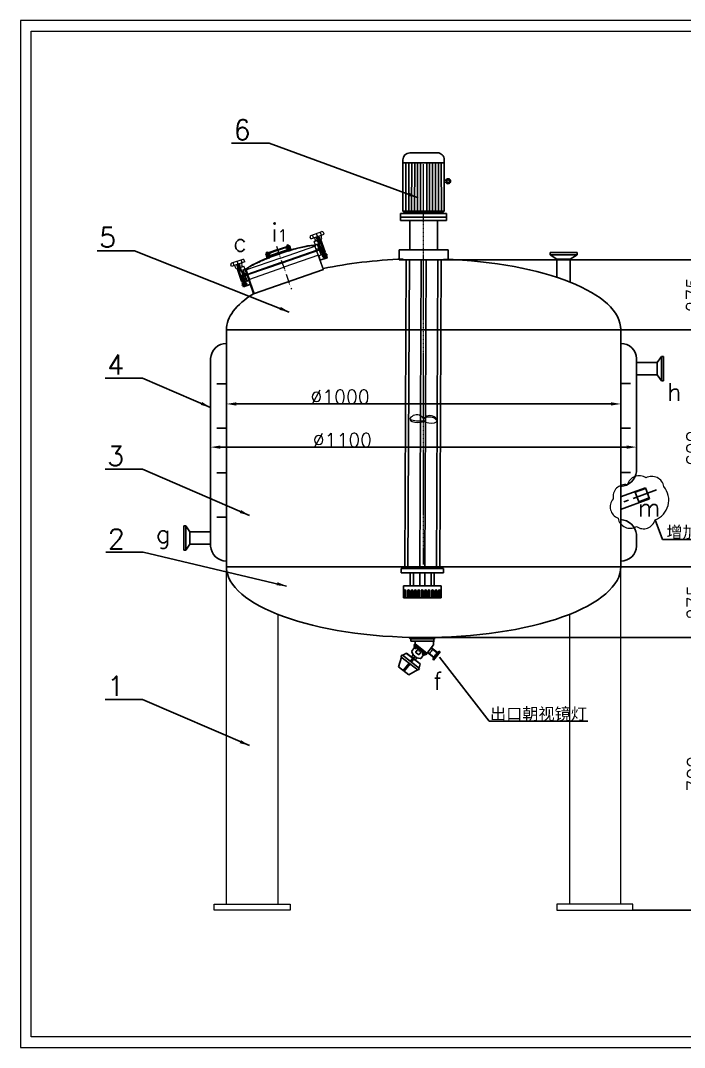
# Model space of a CAD drawing. Header units: millimetres. Extents: x 26307 to 30238, y -344 to 2259.
# Drawn here: x 26307 to 27990, y -344 to 2259 of the extents above; entities that cross this region are included whole.
import ezdxf

# ---------------------------------------------------------------- set-up
doc = ezdxf.new("R2010")
doc.units = ezdxf.units.MM
doc.header["$PDMODE"] = 3
for name, pattern in [('ACAD_ISO06W100', [37.5, 24, -3, 0.5, -3, 0.5, -3, 0.5, -3]), ('CENTER2', [1.125, 0.75, -0.125, 0.125, -0.125]), ('CENTERX2', [101.6, 63.5, -12.7, 12.7, -12.7]), ('HIDDEN2', [0.1875, 0.125, -0.0625])]:
    doc.linetypes.add(name, pattern=pattern)
for name, color, linetype, lineweight in [('B', 7, 'Continuous', 13), ('中心线', 1, 'CENTER2', 15), ('图层1', 2, 'Continuous', 13), ('实线', 7, 'Continuous', 20), ('虚线', 4, 'HIDDEN2', 15)]:
    doc.layers.add(name, color=color, linetype=linetype, lineweight=lineweight)
doc.layers.add('点划线', color=7, linetype='CENTERX2')
doc.layers.add('细实线', color=7, linetype='Continuous')
doc.styles.get("Standard").update_dxf_attribs({"font": 'txt', "bigfont": 'gbcbig.shx'})
doc.dimstyles.new('ISO-25', dxfattribs={"dimtxt": 2.5, "dimasz": 2.5, "dimexe": 1.25, "dimexo": 0.625, "dimtad": 1, "dimtxsty": 'Standard', "dimcen": 2.5, "dimadec": 0, "dimazin": 0, "dimtfac": 1, "dimtmove": 0, "dimatfit": 3, "dimfxl": 0, "dimarcsym": 0})
pattern_1 = [(254.394975, (26101.61, 1387.89422), (-0.39141968, 0.10932335), [])]

# ---------------------------------------------------------------- blocks, each defined once
blk = doc.blocks.new('*D7')
at = {"color": 0, "lineweight": -2, "transparency": 16777216}
for p, q in [((26829.2, 1353.9), (26829.2, 1286)), ((27829.3, 1353.9), (27829.3, 1286)), ((27804.3, 1287.2), (26854.2, 1287.2))]:
    blk.add_line(p, q, dxfattribs=at)
at = {"color": 0, "transparency": 16777216}
for points in [[(26854.2, 1291.4), (26854.2, 1283.1), (26829.2, 1287.2)], [(27804.3, 1291.4), (27804.3, 1283.1), (27829.3, 1287.2)]]:
    blk.add_solid(points, dxfattribs=at)
at = {"layer": 'Defpoints', "color": 0, "transparency": 16777216}
for p in [(26829.2, 1354.6), (27829.3, 1354.6), (26829.2, 1287.2)]:
    blk.add_point(p, dxfattribs=at)
at = {"color": 0, "transparency": 16777216, "insert": (27117.6, 1305.3), "char_height": 35, "attachment_point": 5}
blk.add_mtext('%%C1000', dxfattribs=at)
blk = doc.blocks.new('*D6')
at = {"color": 0, "lineweight": -2, "transparency": 16777216}
for p, q in [((26789.2, 1242.6), (26789.2, 1176.6)), ((27869.3, 1242.6), (27869.3, 1176.6)), ((27844.3, 1177.8), (26814.2, 1177.8))]:
    blk.add_line(p, q, dxfattribs=at)
at = {"color": 0, "transparency": 16777216}
for points in [[(26814.2, 1182), (26814.2, 1173.6), (26789.2, 1177.8)], [(27844.3, 1182), (27844.3, 1173.6), (27869.3, 1177.8)]]:
    blk.add_solid(points, dxfattribs=at)
at = {"layer": 'Defpoints', "color": 0, "transparency": 16777216}
for p in [(26789.2, 1243.2), (27869.3, 1243.2), (26789.2, 1177.8)]:
    blk.add_point(p, dxfattribs=at)
at = {"color": 0, "transparency": 16777216, "insert": (27123.5, 1195.9), "char_height": 35, "attachment_point": 5}
blk.add_mtext('%%C1100', dxfattribs=at)
blk = doc.blocks.new('*D8')
at = {"color": 0, "lineweight": -2, "transparency": 16777216}
for p, q in [((27829.9, 1475.2), (28032.8, 1475.2)), ((28031.5, 899.2), (28031.5, 1450.2)), ((27829.9, 874.2), (28032.8, 874.2))]:
    blk.add_line(p, q, dxfattribs=at)
at = {"color": 0, "transparency": 16777216}
for points in [[(28027.4, 1450.2), (28035.7, 1450.2), (28031.5, 1475.2)], [(28027.4, 899.2), (28035.7, 899.2), (28031.5, 874.2)]]:
    blk.add_solid(points, dxfattribs=at)
at = {"layer": 'Defpoints', "color": 0, "transparency": 16777216}
for p in [(27829.3, 1475.2), (28031.5, 1475.2), (27829.2, 874.2)]:
    blk.add_point(p, dxfattribs=at)
at = {"color": 0, "transparency": 16777216, "insert": (28013.4, 1174.7), "char_height": 35, "attachment_point": 5, "rotation": 90}
blk.add_mtext('600', dxfattribs=at)
blk = doc.blocks.new('*D9')
at = {"color": 0, "lineweight": -2, "transparency": 16777216}
for p, q in [((27829.9, 874.2), (28034, 874.2)), ((28032.8, 849.2), (28032.8, 720.2)), ((27326.4, 695.2), (28034, 695.2))]:
    blk.add_line(p, q, dxfattribs=at)
at = {"color": 0, "transparency": 16777216}
for points in [[(28028.6, 849.2), (28036.9, 849.2), (28032.8, 874.2)], [(28028.6, 720.2), (28036.9, 720.2), (28032.8, 695.2)]]:
    blk.add_solid(points, dxfattribs=at)
at = {"layer": 'Defpoints', "color": 0, "transparency": 16777216}
for p in [(27829.2, 874.2), (27325.8, 695.2), (28032.8, 695.2)]:
    blk.add_point(p, dxfattribs=at)
at = {"color": 0, "transparency": 16777216, "insert": (28014.7, 784.7), "char_height": 35, "attachment_point": 5, "rotation": 90}
blk.add_mtext('275', dxfattribs=at)
blk = doc.blocks.new('*D10')
at = {"color": 0, "lineweight": -2, "transparency": 16777216}
for p, q in [((27391.8, 1652.6), (28032.8, 1652.6)), ((28031.5, 1500.2), (28031.5, 1627.6)), ((27829.9, 1475.2), (28032.8, 1475.2))]:
    blk.add_line(p, q, dxfattribs=at)
at = {"color": 0, "transparency": 16777216}
for points in [[(28027.4, 1627.6), (28035.7, 1627.6), (28031.5, 1652.6)], [(28027.4, 1500.2), (28035.7, 1500.2), (28031.5, 1475.2)]]:
    blk.add_solid(points, dxfattribs=at)
at = {"layer": 'Defpoints', "color": 0, "transparency": 16777216}
for p in [(27391.1, 1652.6), (28031.5, 1652.6), (27829.3, 1475.2)]:
    blk.add_point(p, dxfattribs=at)
at = {"color": 0, "transparency": 16777216, "insert": (28013.4, 1563.9), "char_height": 35, "attachment_point": 5, "rotation": 90}
blk.add_mtext('275', dxfattribs=at)
blk = doc.blocks.new('*D11')
at = {"color": 0, "lineweight": -2, "transparency": 16777216}
for p, q in [((27326.4, 695.2), (28034, 695.2)), ((28032.8, 670.2), (28032.8, 29.8)), ((27860.4, 4.8), (28034, 4.8))]:
    blk.add_line(p, q, dxfattribs=at)
at = {"color": 0, "transparency": 16777216}
for points in [[(28028.6, 670.2), (28036.9, 670.2), (28032.8, 695.2)], [(28028.6, 29.8), (28036.9, 29.8), (28032.8, 4.8)]]:
    blk.add_solid(points, dxfattribs=at)
at = {"layer": 'Defpoints', "color": 0, "transparency": 16777216}
for p in [(27325.8, 695.2), (27859.7, 4.8), (28032.8, 4.8)]:
    blk.add_point(p, dxfattribs=at)
at = {"color": 0, "transparency": 16777216, "insert": (28014.7, 350), "char_height": 35, "attachment_point": 5, "rotation": 90}
blk.add_mtext('700', dxfattribs=at)

msp = doc.modelspace()

# ---------------------------------------------------------------- hatches: boundary and pattern name
at = {"lineweight": 20}
h = msp.add_hatch(dxfattribs=at)
h.set_pattern_fill('ANSI31', color=0, scale=0.39168, angle=-19.183279, style=0)
h.set_pattern_definition([(64.40482, (25325.7646, 381.6245), (-1.1215497, 0.53724056), [])])
h.paths.add_polyline_path([(27058.575, 1711.011), (27057.097, 1710.49), (27060.221, 1701.624), (27061.698, 1702.144), (27059.774, 1707.607)])
h.paths.add_polyline_path([(27063.321, 1708.856), (27065.245, 1703.393), (27066.723, 1703.914), (27063.599, 1712.78), (27062.122, 1712.26)])
h = msp.add_hatch(dxfattribs=at)
h.set_pattern_fill('ANSI31', color=0, scale=0.36864, angle=-19.183279, style=0)
h.set_pattern_definition([(154.18328, (30070.8495, 1708.3836), (0.5097159, 1.0536132), [])])
h.paths.add_polyline_path([(26986.557, 1688.012), (26987.051, 1688.184), (26989.489, 1689.032), (26991.003, 1684.68), (26988.071, 1683.66)])
h.paths.add_polyline_path([(26981.693, 1683.392), (26981.239, 1684.698), (26977.975, 1683.562), (26976.887, 1683.184), (26976.69, 1683.748), (26977.716, 1684.936), (26983.716, 1687.023), (26985.231, 1682.671), (26982.299, 1681.651)])
h.paths.add_polyline_path([(26934.331, 1669.842), (26934.826, 1670.014), (26940.332, 1671.93), (26941.873, 1671.635), (26942.07, 1671.07), (26940.981, 1670.692), (26937.717, 1669.556), (26938.172, 1668.251), (26938.777, 1666.51), (26935.845, 1665.49)])
h.paths.add_polyline_path([(26928.559, 1667.834), (26931.491, 1668.854), (26933.005, 1664.502), (26930.073, 1663.482)])
h = msp.add_hatch(dxfattribs=at)
h.set_pattern_fill('ANSI31', color=0, scale=0.36864, angle=70.816721, style=0)
h.set_pattern_definition([(64.18328, (30070.8495, 1708.3836), (1.0536132, -0.5097159), [])])
h.paths.add_polyline_path([(26983.51, 1678.17), (26982.904, 1679.91), (26985.945, 1680.968), (26986.703, 1678.79), (26986.854, 1678.355), (26987.459, 1676.616), (26980.066, 1674.044), (26979.612, 1675.35), (26983.964, 1676.864)])
h.paths.add_polyline_path([(26988.871, 1681.008), (26988.568, 1681.881), (26991.608, 1682.939), (26993.123, 1678.587), (26990.082, 1677.529), (26989.477, 1679.267)])
h.paths.add_polyline_path([(26989.043, 1679.119), (26989.326, 1679.702), (26989.477, 1679.267), (26990.082, 1677.529), (26989.649, 1677.378)])
h.paths.add_polyline_path([(26986.854, 1678.355), (26986.703, 1678.79), (26987.286, 1678.508), (26987.892, 1676.767), (26987.459, 1676.616)])
h.paths.add_polyline_path([(26937.251, 1661.097), (26936.646, 1662.838), (26936.342, 1663.711), (26939.383, 1664.769), (26939.686, 1663.899), (26940.443, 1661.722), (26944.795, 1663.237), (26945.249, 1661.931), (26937.856, 1659.359)])
h.paths.add_polyline_path([(26936.818, 1660.949), (26937.1, 1661.532), (26937.251, 1661.097), (26937.856, 1659.359), (26937.424, 1659.208)])
h.paths.add_polyline_path([(26934.629, 1660.185), (26934.477, 1660.62), (26935.061, 1660.338), (26935.666, 1658.597), (26935.234, 1658.446)])
h.paths.add_polyline_path([(26930.679, 1661.741), (26933.72, 1662.799), (26934.477, 1660.62), (26934.629, 1660.185), (26935.234, 1658.446), (26932.193, 1657.389)])
h = msp.add_hatch(dxfattribs=at)
h.set_pattern_fill('ANSI37', color=0, scale=0.2304, angle=-19.183279, style=0)
h.set_pattern_definition([(154.18328, (30070.8495, 1708.38356), (0.31857244, 0.65850825), []), (64.18328, (30070.8495, 1708.38356), (0.65850825, -0.31857244), [])])
h.paths.add_polyline_path([(26976.887, 1683.184), (26977.975, 1683.562), (26981.239, 1684.698), (26981.693, 1683.392), (26977.341, 1681.878)])
h.paths.add_polyline_path([(26979.158, 1676.655), (26983.51, 1678.17), (26983.964, 1676.864), (26979.612, 1675.35)])
h.paths.add_polyline_path([(26939.989, 1663.028), (26944.341, 1664.542), (26944.795, 1663.237), (26940.443, 1661.722)])
h.paths.add_polyline_path([(26937.717, 1669.556), (26940.981, 1670.692), (26942.07, 1671.07), (26942.524, 1669.765), (26938.172, 1668.251)])
h = msp.add_hatch(dxfattribs=at)
h.set_pattern_fill('ANSI31', color=0, scale=0.39168, angle=-19.183279, style=0)
h.set_pattern_definition([(154.18328, (29044.3595, 1683.4244), (0.54157315, 1.119464), [])])
h.paths.add_polyline_path([(26860.747, 1641.755), (26862.227, 1642.27), (26865.316, 1633.392), (26863.836, 1632.877), (26861.933, 1638.347)])
h.paths.add_polyline_path([(26858.382, 1637.111), (26860.285, 1631.641), (26858.805, 1631.127), (26855.716, 1640.005), (26857.196, 1640.52)])
at = {"linetype": 'ByBlock'}
h = msp.add_hatch(color=0, dxfattribs=at)
h.paths.add_polyline_path([(27332.229, 652.148), (27331.152, 650.768), (27326.528, 654.376), (27327.605, 655.756)])
h.paths.add_polyline_path([(27310.657, 668.981), (27309.58, 667.6), (27304.956, 671.208), (27306.033, 672.589)])
h = msp.add_hatch(dxfattribs=at)
h.set_pattern_fill('ANSI31', color=0, scale=0.128, angle=-119.394975, style=0)
h.set_pattern_definition(pattern_1)
edge = h.paths.add_edge_path()
edge.add_line((27355.569, 645.896), (27354.859, 644.986))
edge.add_line((27354.859, 644.986), (27342.035, 654.992))
edge.add_spline(control_points=[(27342.035, 654.992), (27342.539, 655.085), (27343.093, 655.133), (27343.613, 655.226)], knot_values=[8.50722611, 8.50722611, 8.50722611, 8.50722611, 13.94344524, 13.94344524, 13.94344524, 13.94344524], degree=3, periodic=0)
edge.add_line((27343.613, 655.226), (27355.569, 645.896))
h = msp.add_hatch(dxfattribs=at)
h.set_pattern_fill('ANSI31', color=0, scale=0.128, angle=-119.394975, style=0)
h.set_pattern_definition(pattern_1)
edge = h.paths.add_edge_path()
edge.add_line((27364.391, 657.202), (27363.681, 656.292))
edge.add_line((27363.681, 656.292), (27352.017, 665.394))
edge.add_spline(control_points=[(27352.017, 665.394), (27352.033, 665.415), (27352.263, 665.718), (27352.543, 666), (27352.831, 666.222)], knot_values=[66.30481714, 66.30481714, 66.30481714, 66.30481714, 66.60678218, 70.53132135, 70.53132135, 70.53132135, 70.53132135], degree=3, periodic=0)
edge.add_line((27352.831, 666.222), (27364.391, 657.202))

# ---------------------------------------------------------------- linework, layer by layer
for p, q in [((27276.786, 1906.017), (27276.73, 1775.373)), ((27364.222, 1923.495), (27294.274, 1923.495)), ((27381.706, 1906.365), (27381.654, 1775.373)), ((27381.71, 1898.067), (27276.786, 1898.067)), ((27284.354, 1898.124), (27284.106, 1775.431)), ((27291.774, 1898.11), (27291.527, 1775.416)), ((27299.195, 1898.095), (27298.948, 1775.401)), ((27306.616, 1898.08), (27306.368, 1775.386)), ((27314.037, 1898.065), (27313.789, 1775.371)), ((27321.457, 1898.05), (27321.21, 1775.356)), ((27337.039, 1898.04), (27337.129, 1775.346)), ((27344.459, 1898.045), (27344.55, 1775.351)), ((27351.88, 1898.051), (27351.971, 1775.357)), ((27359.301, 1898.056), (27359.391, 1775.362)), ((27366.721, 1898.062), (27366.812, 1775.368)), ((27374.142, 1898.067), (27374.233, 1775.373)), ((27381.654, 1775.373), (27276.73, 1775.373)), ((27377.732, 1772.458), (27280.343, 1772.458)), ((27270.975, 1769.544), (27270.97, 1760.8)), ((27387.555, 1760.8), (27270.97, 1760.8)), ((27387.555, 1760.8), (27270.97, 1760.8)), ((27270.975, 1752.056), (27270.97, 1760.8)), ((27387.56, 1769.544), (27270.975, 1769.544)), ((27387.56, 1752.056), (27270.975, 1752.056)), ((27294.075, 1752.054), (27294.078, 1677.706)), ((27364.357, 1752.056), (27364.357, 1677.707)), ((27387.56, 1769.544), (27387.555, 1760.8)), ((27387.56, 1752.056), (27387.555, 1760.8)), ((26934.121, 1671.718), (26930.489, 1670.454)), ((26986.349, 1689.888), (26982.712, 1688.623)), ((27267.282, 1677.707), (27267.279, 1652.561)), ((27391.154, 1677.707), (27267.282, 1677.707)), ((27391.15, 1677.707), (27391.148, 1652.564)), ((27718.191, 1670.947), (27649.76, 1670.947)), ((27649.76, 1670.947), (27649.76, 1665.214)), ((27718.191, 1670.947), (27718.191, 1665.214)), ((27267.279, 1652.561), (27391.149, 1652.564)), ((27284.892, 1654.258), (27281.43, 869.913)), ((27293.086, 1654.259), (27289.624, 869.913)), ((27322.847, 1654.259), (27319.385, 869.913)), ((27335.596, 1654.26), (27331.997, 869.913)), ((27365.342, 1654.261), (27361.88, 869.913)), ((27373.536, 1654.261), (27370.074, 869.913)), ((27718.191, 1665.214), (27649.76, 1665.214)), ((27666.798, 1653.769), (27649.76, 1665.214)), ((27666.798, 1653.769), (27666.798, 1608.015)), ((27701.146, 1653.769), (27666.798, 1653.769)), ((27718.191, 1665.214), (27701.146, 1653.769)), ((27701.146, 1653.769), (27701.146, 1595.538)), ((27075.671, 1628.228), (26898.227, 1566.454)), ((26829.248, 1475.226), (26829.248, 875.23)), ((26829.248, 1475.226), (27829.255, 1475.224)), ((27829.255, 1480.044), (27829.25, 927.056)), ((27921.661, 1392.21), (27931.962, 1407.543)), ((27931.962, 1345.955), (27931.962, 1407.543)), ((27937.122, 1407.543), (27931.962, 1407.543)), ((27937.122, 1345.955), (27937.122, 1407.543)), ((26789.173, 1402.464), (26789.178, 927.056)), ((27869.254, 1402.464), (27869.254, 1115.449)), ((27921.661, 1392.21), (27869.254, 1392.21)), ((27921.661, 1361.296), (27921.661, 1392.21)), ((27921.661, 1361.296), (27869.254, 1361.296)), ((27931.962, 1345.955), (27921.661, 1361.296)), ((26828.995, 1338.42), (26804.947, 1338.407)), ((27829.254, 1338.693), (27853.303, 1338.693)), ((27937.122, 1345.955), (27931.962, 1345.955)), ((26829.057, 1225.626), (26805.008, 1225.613)), ((27829.254, 1225.9), (27853.303, 1225.9)), ((26829.119, 1112.833), (26805.07, 1112.82)), ((27829.254, 1113.106), (27853.303, 1113.106)), ((27891.321, 1074.819), (27828.599, 1051.627)), ((27901.573, 1047.025), (27828.598, 1020.057)), ((26829.18, 1000.039), (26805.132, 1000.026)), ((26721.307, 916.46), (26721.307, 978.048)), ((26721.307, 978.048), (26726.466, 978.048)), ((26726.466, 916.46), (26726.466, 978.048)), ((26726.466, 978.048), (26736.767, 962.714)), ((26736.767, 962.714), (26789.177, 962.714)), ((26736.767, 962.714), (26736.767, 931.8)), ((27869.251, 956.916), (27869.25, 927.056)), ((26721.307, 916.46), (26726.466, 916.46)), ((26736.767, 931.8), (26726.466, 916.46)), ((26736.767, 931.8), (26789.178, 931.8)), ((27829.25, 927.056), (27829.255, 875.23)), ((26829.256, 874.221), (27829.247, 874.221)), ((27379.298, 869.913), (27272.206, 869.913)), ((27272.206, 869.913), (27272.206, 859.082)), ((27379.298, 859.082), (27272.206, 859.082)), ((27295.321, 859.082), (27295.321, 826.083)), ((27303.515, 859.082), (27303.515, 826.083)), ((27319.385, 859.082), (27319.385, 826.083)), ((27332, 859.082), (27331.99, 826.083)), ((27347.988, 859.082), (27347.988, 826.083)), ((27356.183, 859.082), (27356.183, 826.083)), ((27379.298, 869.913), (27379.298, 859.082)), ((27373.516, 826.083), (27277.987, 826.083)), ((27277.987, 826.083), (27277.987, 795.494)), ((27373.516, 795.494), (27373.516, 826.083)), ((27277.987, 795.494), (27373.516, 795.494)), ((27369.517, 660.619), (27352.776, 639.191)), ((27354.297, 638.002), (27371.039, 659.431)), ((27359.625, 651.094), (27354.856, 644.989)), ((27369.517, 660.619), (27364.399, 657.196)), ((27369.517, 660.619), (27371.039, 659.431)), ((27352.776, 639.191), (27354.859, 644.986)), ((27352.776, 639.191), (27354.297, 638.002))]:
    msp.add_line(p, q)
at = {"color": 0, "lineweight": 20}
for p, q in [((27043.081, 1705.553), (27077.191, 1717.568)), ((27043.434, 1713.982), (27071.633, 1723.916)), ((27070.026, 1715.044), (27067.423, 1722.433)), ((27077.191, 1717.568), (27075.629, 1722.001)), ((27043.081, 1705.553), (27041.519, 1709.986)), ((27050.246, 1708.077), (27047.643, 1715.465)), ((27068.014, 1704.369), (27051.759, 1698.643)), ((27054.821, 1689.951), (27051.759, 1698.643)), ((27055.787, 1700.062), (27054.226, 1704.495)), ((27055.489, 1699.957), (27071.156, 1705.476)), ((27060.221, 1701.624), (27057.097, 1710.49)), ((27057.992, 1692.045), (27057.429, 1690.869)), ((27057.992, 1692.045), (27057.429, 1690.869)), ((27057.992, 1692.045), (27059.296, 1692.504)), ((27057.992, 1692.045), (27059.296, 1692.504)), ((27059.346, 1708.883), (27058.594, 1711.017)), ((27059.148, 1708.47), (27063.32, 1709.939)), ((27059.598, 1709.41), (27059.148, 1708.47)), ((27061.412, 1702.043), (27059.148, 1708.47)), ((27059.296, 1692.504), (27060.599, 1692.963)), ((27059.296, 1692.504), (27063.888, 1679.465)), ((27062.38, 1710.39), (27059.598, 1709.41)), ((27059.665, 1705.337), (27073.444, 1666.22)), ((27060.599, 1692.963), (27069.326, 1668.19)), ((27072.151, 1669.185), (27060.668, 1701.781)), ((27062.907, 1710.138), (27062.155, 1712.272)), ((27062.38, 1710.39), (27063.32, 1709.939)), ((27065.584, 1703.513), (27063.32, 1709.939)), ((27066.723, 1703.914), (27063.599, 1712.78)), ((27078.66, 1668.058), (27064.881, 1707.174)), ((27077.801, 1671.175), (27066.319, 1703.772)), ((27080.626, 1672.17), (27069.144, 1704.767)), ((27071.156, 1705.476), (27069.594, 1709.909)), ((26931.6, 1668.892), (26928.559, 1667.834)), ((26928.559, 1667.834), (26930.073, 1663.482)), ((26930.434, 1668.662), (26929.946, 1670.065)), ((26930.434, 1668.662), (26935.279, 1670.348)), ((26930.942, 1668.839), (26930.434, 1668.662)), ((26930.997, 1668.682), (26930.942, 1668.839)), ((26930.997, 1668.682), (26931.6, 1668.892)), ((26931.645, 1669.084), (26931.157, 1670.486)), ((26933.005, 1664.502), (26931.491, 1668.854)), ((26934.477, 1660.62), (26931.545, 1669.049)), ((26934.428, 1669.214), (26931.805, 1668.301)), ((26962.658, 1667.988), (26932.193, 1657.389)), ((26935.061, 1660.338), (26932.238, 1668.452)), ((26934.068, 1669.927), (26933.58, 1671.329)), ((26933.995, 1669.063), (26934.428, 1669.214)), ((26936.818, 1660.949), (26933.995, 1669.063)), ((26937.1, 1661.532), (26934.168, 1669.961)), ((26959.024, 1678.433), (26934.222, 1669.804)), ((26934.222, 1669.804), (26934.826, 1670.014)), ((26935.845, 1665.49), (26934.331, 1669.842)), ((26934.771, 1670.171), (26935.279, 1670.348)), ((26934.826, 1670.014), (26934.771, 1670.171)), ((26935.279, 1670.348), (26934.791, 1671.751)), ((26935.736, 1665.452), (26938.777, 1666.51)), ((26940.981, 1670.692), (26937.717, 1669.556)), ((26937.717, 1669.556), (26938.172, 1668.251)), ((26981.693, 1683.392), (26938.172, 1668.251)), ((26938.172, 1668.251), (26939.686, 1663.899)), ((26983.51, 1678.17), (26939.989, 1663.028)), ((26941.873, 1671.635), (26940.332, 1671.93)), ((26940.424, 1658.788), (26963.112, 1666.682)), ((26940.443, 1661.722), (26962.203, 1669.293)), ((26977.975, 1683.562), (26940.981, 1670.692)), ((26976.69, 1683.748), (26941.873, 1671.635)), ((26942.07, 1671.07), (26941.873, 1671.635)), ((26942.524, 1669.765), (26942.07, 1671.07)), ((26961.749, 1670.599), (26943.253, 1664.164)), ((26959.024, 1678.433), (26983.825, 1687.061)), ((26983.964, 1676.864), (26962.203, 1669.293)), ((26962.658, 1667.988), (26993.123, 1678.587)), ((26985.924, 1674.618), (26963.112, 1666.682)), ((26966.641, 1656.934), (27055.86, 1687.974)), ((26970.275, 1646.489), (27059.494, 1677.529)), ((27065.038, 1677.019), (26971.032, 1644.313)), ((26976.69, 1683.748), (26977.716, 1684.936)), ((26976.887, 1683.184), (26976.69, 1683.748)), ((26977.341, 1681.878), (26976.887, 1683.184)), ((26977.975, 1683.562), (26981.239, 1684.698)), ((26979.158, 1676.655), (26979.612, 1675.35)), ((26979.612, 1675.35), (26980.066, 1674.044)), ((26980.937, 1674.347), (26980.937, 1674.347)), ((26981.154, 1674.423), (26982.025, 1674.726)), ((26981.239, 1684.698), (26981.693, 1683.392)), ((26983.813, 1677.299), (26981.693, 1683.392)), ((26982.659, 1686.832), (26982.171, 1688.235)), ((26985.339, 1682.709), (26982.299, 1681.651)), ((26987.504, 1688.518), (26982.659, 1686.832)), ((26983.167, 1687.009), (26982.659, 1686.832)), ((26985.945, 1680.968), (26982.904, 1679.91)), ((26982.904, 1679.91), (26983.964, 1676.864)), ((26983.222, 1686.851), (26983.167, 1687.009)), ((26983.825, 1687.061), (26983.222, 1686.851)), ((26983.87, 1687.253), (26983.382, 1688.656)), ((26983.964, 1676.864), (26983.51, 1678.17)), ((26985.231, 1682.671), (26983.716, 1687.023)), ((26986.703, 1678.79), (26983.771, 1687.219)), ((26986.653, 1687.384), (26984.031, 1686.471)), ((26987.286, 1678.508), (26984.463, 1686.622)), ((26985.469, 1675.924), (26985.925, 1674.614)), ((26985.47, 1675.921), (26986.834, 1674.896)), ((26986.293, 1688.096), (26985.805, 1689.499)), ((26989.043, 1679.119), (26986.22, 1687.233)), ((26986.249, 1680.095), (26986.854, 1678.355)), ((26989.326, 1679.702), (26986.393, 1688.131)), ((26986.448, 1687.974), (26989.489, 1689.032)), ((26987.051, 1688.184), (26986.448, 1687.974)), ((26988.071, 1683.66), (26986.557, 1688.012)), ((26989.326, 1679.702), (26986.703, 1678.79)), ((26987.286, 1678.508), (26986.703, 1678.79)), ((26986.854, 1678.355), (26987.459, 1676.616)), ((26986.996, 1688.341), (26987.504, 1688.518)), ((26987.051, 1688.184), (26986.996, 1688.341)), ((26987.504, 1688.518), (26987.016, 1689.921)), ((26989.043, 1679.119), (26987.286, 1678.508)), ((26987.286, 1678.508), (26987.892, 1676.767)), ((26991.003, 1684.68), (26987.962, 1683.622)), ((26987.962, 1683.622), (26988.071, 1683.66)), ((26991.608, 1682.939), (26988.568, 1681.881)), ((26988.568, 1681.881), (26989.023, 1680.573)), ((26988.871, 1681.008), (26989.477, 1679.267)), ((26989.043, 1679.119), (26989.326, 1679.702)), ((26989.043, 1679.119), (26989.649, 1677.378)), ((26989.477, 1679.267), (26990.082, 1677.529)), ((26989.489, 1689.032), (26991.003, 1684.68)), ((26993.23, 1678.277), (26991.608, 1682.939)), ((26992.979, 1679), (26993.968, 1678.495)), ((27052.076, 1689.961), (27054.515, 1690.82)), ((27052.943, 1688.347), (27056.934, 1677.016)), ((27057.429, 1690.869), (27053.69, 1689.552)), ((27054.821, 1689.951), (27057.429, 1690.869)), ((27055.433, 1688.212), (27054.821, 1689.951)), ((27057.354, 1679.986), (27061.7, 1681.517)), ((27057.354, 1679.986), (27059.108, 1677.781)), ((27057.7, 1674.843), (27064.654, 1677.292)), ((27057.7, 1674.843), (27060.915, 1665.715)), ((27058.075, 1674.596), (27074.365, 1627.773)), ((27059.108, 1677.781), (27059.873, 1675.608)), ((27060.915, 1665.715), (27062.831, 1664.436)), ((27061.7, 1681.517), (27061.715, 1678.7)), ((27061.715, 1678.7), (27063.888, 1679.465)), ((27061.715, 1678.7), (27062.481, 1676.527)), ((27081.855, 1668.695), (27063.597, 1662.263)), ((27064.654, 1677.292), (27069.247, 1664.253)), ((27080.626, 1672.17), (27069.326, 1668.19)), ((27072.219, 1669.697), (27077.435, 1671.535)), ((27073.148, 1683.704), (27073.148, 1683.704)), ((27085.682, 1657.829), (27081.855, 1668.695)), ((26842.106, 1635.27), (26840.562, 1639.709)), ((26876.262, 1647.153), (26842.106, 1635.27)), ((26870.729, 1653.522), (26842.491, 1643.698)), ((26849.281, 1637.766), (26846.707, 1645.165)), ((26858.805, 1631.127), (26855.716, 1640.005)), ((26857.906, 1638.371), (26857.162, 1640.508)), ((26858.16, 1638.897), (26860.946, 1639.866)), ((26861.471, 1639.612), (26860.728, 1641.748)), ((26860.946, 1639.866), (26861.884, 1639.412)), ((26865.316, 1633.392), (26862.227, 1642.27)), ((26869.087, 1644.657), (26866.513, 1652.056)), ((26876.262, 1647.153), (26874.718, 1651.592)), ((26966.641, 1656.934), (26877.423, 1625.894)), ((26970.275, 1646.489), (26881.057, 1615.449)), ((26971.032, 1644.313), (26883.99, 1614.03)), ((26930.073, 1663.482), (26933.114, 1664.539)), ((26930.679, 1661.741), (26933.72, 1662.799)), ((26932.306, 1657.063), (26930.679, 1661.741)), ((26932.027, 1657.865), (26931.514, 1656.744)), ((26933.72, 1662.799), (26934.175, 1661.49)), ((26934.023, 1661.926), (26934.629, 1660.185)), ((26934.477, 1660.62), (26937.1, 1661.532)), ((26935.061, 1660.338), (26934.477, 1660.62)), ((26934.629, 1660.185), (26935.234, 1658.446)), ((26935.061, 1660.338), (26936.818, 1660.949)), ((26935.061, 1660.338), (26935.666, 1658.597)), ((26936.342, 1663.711), (26939.383, 1664.769)), ((26936.646, 1662.838), (26937.251, 1661.097)), ((26936.818, 1660.949), (26937.1, 1661.532)), ((26936.818, 1660.949), (26937.424, 1659.208)), ((26937.251, 1661.097), (26937.856, 1659.359)), ((26939.383, 1664.769), (26940.443, 1661.722)), ((26940.094, 1660.134), (26939.661, 1658.484)), ((26939.969, 1660.094), (26940.428, 1658.777)), ((26944.341, 1664.542), (26944.795, 1663.237)), ((26944.795, 1663.237), (26945.249, 1661.931)), ((27063.166, 1664.17), (26974.818, 1633.433)), ((27075.671, 1628.228), (27063.166, 1664.17)), ((27069.247, 1664.253), (27063.597, 1662.263)), ((27063.601, 1662.265), (27067.428, 1651.399)), ((27066.965, 1652.701), (27085.223, 1659.133)), ((27067.424, 1651.397), (27085.682, 1657.829)), ((26854.366, 1629.582), (26852.821, 1634.021)), ((26870.054, 1635.04), (26854.366, 1629.582)), ((26867.737, 1597.642), (26856.381, 1630.283)), ((26857.511, 1630.676), (26873.789, 1636.34)), ((26861.884, 1639.412), (26857.706, 1637.958)), ((26858.16, 1638.897), (26857.706, 1637.958)), ((26859.945, 1631.523), (26857.706, 1637.958)), ((26871.839, 1595.654), (26858.211, 1634.823)), ((26870.566, 1598.626), (26859.209, 1631.267)), ((26864.123, 1632.977), (26861.884, 1639.412)), ((26863.434, 1636.64), (26877.061, 1597.471)), ((26876.223, 1600.595), (26864.867, 1633.236)), ((26869.755, 1634.936), (26868.21, 1639.375)), ((26871.727, 1626.84), (26870.422, 1626.386)), ((26870.422, 1626.386), (26879.052, 1601.579)), ((26873.033, 1627.294), (26871.727, 1626.84)), ((26873.033, 1627.294), (26871.727, 1626.84)), ((26871.727, 1626.84), (26876.269, 1613.784)), ((26873.033, 1627.294), (26874.206, 1626.727)), ((26873.033, 1627.294), (26874.206, 1626.727)), ((26876.817, 1627.635), (26873.789, 1636.34)), ((26874.206, 1626.727), (26877.95, 1628.029)), ((26876.817, 1627.635), (26874.206, 1626.727)), ((26878.445, 1614.541), (26876.269, 1613.784)), ((26878.956, 1629.355), (26876.514, 1628.506)), ((26881.052, 1618.267), (26876.7, 1616.753)), ((26876.7, 1616.753), (26878.445, 1614.541)), ((26877.423, 1625.894), (26876.817, 1627.635)), ((26883.99, 1614.03), (26877.026, 1611.608)), ((26898.227, 1566.454), (26877.749, 1625.276)), ((26878.445, 1614.541), (26879.202, 1612.365)), ((26878.449, 1627.471), (26899.521, 1566.904)), ((26879.285, 1627.553), (26883.233, 1616.206)), ((26881.052, 1618.267), (26881.057, 1615.449)), ((26881.057, 1615.449), (26881.814, 1613.273)), ((26883.99, 1614.03), (26887.17, 1604.891)), ((26886.47, 1602.696), (26974.818, 1633.433)), ((26866.388, 1611.322), (26866.388, 1611.322)), ((26867.737, 1597.642), (26879.052, 1601.579)), ((26868.944, 1594.159), (26887.227, 1600.52)), ((26872.729, 1583.279), (26868.944, 1594.159)), ((26875.85, 1600.953), (26870.627, 1599.136)), ((26890.558, 1590.945), (26872.275, 1584.584)), ((26891.012, 1589.639), (26872.729, 1583.279)), ((26877.026, 1611.608), (26881.569, 1598.551)), ((26881.569, 1598.551), (26887.227, 1600.52)), ((26887.17, 1604.891), (26886.47, 1602.696)), ((26887.222, 1600.518), (26891.008, 1589.638))]:
    msp.add_line(p, q, dxfattribs=at)
at = {"color": 1, "linetype": 'ACAD_ISO06W100', "lineweight": 0}
for p, q in [((27060.348, 1711.635), (27057.746, 1719.024)), ((27058.905, 1715.817), (27079.06, 1658.598)), ((27077.889, 1661.923), (27067.3, 1691.984)), ((26933.274, 1668.702), (26931.831, 1672.849)), ((26956.133, 1687.138), (26994.195, 1577.737)), ((26985.499, 1686.872), (26984.057, 1691.019)), ((26986.651, 1683.165), (26989.758, 1674.235)), ((26858.971, 1641.137), (26856.397, 1648.536)), ((26857.491, 1645.306), (26877.425, 1588.01)), ((26934.425, 1664.996), (26937.532, 1656.065)), ((27080.761, 1662.935), (27072.431, 1660.001)), ((27085.712, 1664.679), (27072.673, 1660.086)), ((26876.267, 1591.34), (26865.794, 1621.441)), ((26868.433, 1588.614), (26881.489, 1593.157)), ((26873.391, 1590.339), (26881.732, 1593.241))]:
    msp.add_line(p, q, dxfattribs=at)
at = {"color": 0}
for p, q in [((27293.468, 695.47), (27293.451, 693.859)), ((27293.451, 693.859), (27296.658, 692.112)), ((27296.658, 692.112), (27296.597, 686.327)), ((27354.773, 691.499), (27354.613, 676.397)), ((27358.017, 693.177), (27354.773, 691.499)), ((27358.036, 695.008), (27358.017, 693.177))]:
    msp.add_line(p, q, dxfattribs=at)
at = {"color": 0, "linetype": 'ByBlock'}
for p, q in [((27358.017, 693.177), (27293.451, 693.859)), ((27293.468, 695.47), (27358.036, 695.008)), ((27296.597, 686.327), (27354.712, 685.714)), ((27354.773, 691.499), (27296.658, 692.112)), ((27307.494, 678.899), (27304.628, 675.226)), ((27336.562, 653.263), (27306.061, 677.063)), ((27307.571, 686.211), (27307.494, 678.899)), ((27337.995, 655.099), (27307.494, 678.899)), ((27320.176, 628.698), (27286.217, 655.196)), ((27302.642, 651.114), (27298.406, 645.685)), ((27299.146, 658.962), (27302.642, 651.114)), ((27305.732, 669.304), (27299.362, 661.141)), ((27307.025, 647.694), (27302.642, 651.114)), ((27304.628, 675.226), (27335.129, 651.427)), ((27309.58, 667.6), (27304.956, 671.208)), ((27306.033, 672.589), (27310.657, 668.981)), ((27314.344, 667.645), (27308.186, 672.45)), ((27314.627, 665.346), (27309.762, 659.11)), ((27310.046, 656.811), (27315.949, 652.205)), ((27317.27, 671.271), (27315.837, 669.434)), ((27318.248, 652.488), (27323.114, 658.724)), ((27329.116, 651.057), (27322.746, 642.894)), ((27325.413, 659.007), (27331.571, 654.203)), ((27326.528, 654.376), (27331.152, 650.768)), ((27328.219, 662.727), (27326.786, 660.891)), ((27332.229, 652.148), (27327.605, 655.756)), ((27335.129, 651.427), (27354.613, 676.397)), ((27339.472, 656.993), (27354.859, 644.986)), ((27343.613, 655.226), (27355.569, 645.896)), ((27349.004, 669.208), (27364.391, 657.202)), ((27352.017, 665.394), (27363.681, 656.292)), ((27364.391, 657.202), (27354.859, 644.986)), ((27307.025, 647.694), (27302.789, 642.265)), ((27307.84, 647.058), (27303.604, 641.629)), ((27312.223, 643.638), (27307.84, 647.058)), ((27312.223, 643.638), (27307.987, 638.209)), ((27320.685, 642.155), (27312.223, 643.638))]:
    msp.add_line(p, q, dxfattribs=at)
at = {"color": 0, "lineweight": 9}
for points in [[(26829.181, 19.385), (26829.181, 874.221)], [(27829.247, 19.385), (27829.247, 874.221)], [(26959.635, 754.011), (26959.635, 19.385)], [(27698.793, 753.981), (27698.793, 19.385)], [(26798.701, 19.385), (26991.334, 19.385), (26991.334, 4.755), (26798.701, 4.755), (26798.701, 19.385)], [(27859.727, 19.385), (27667.094, 19.385), (27667.094, 4.755), (27859.727, 4.755), (27859.727, 19.385)]]:
    msp.add_lwpolyline(points, dxfattribs=at)
for points in [[(27280.178, 813.9), (27280.178, 795.494)], [(27284.352, 795.494), (27284.352, 813.9)], [(27288.941, 813.9), (27288.941, 795.494)], [(27293.114, 795.494), (27293.114, 813.9)], [(27297.541, 813.9), (27297.541, 795.494)], [(27301.715, 795.494), (27301.715, 813.9)], [(27306.304, 813.9), (27306.304, 795.494)], [(27310.478, 795.494), (27310.478, 813.9)], [(27314.904, 813.9), (27314.904, 795.494)], [(27319.078, 795.494), (27319.078, 813.9)], [(27323.663, 795.494), (27323.663, 813.9)], [(27327.837, 813.9), (27327.837, 795.494)], [(27332.426, 795.494), (27332.426, 813.9)], [(27336.599, 813.9), (27336.599, 795.494)], [(27341.026, 795.494), (27341.026, 813.9)], [(27345.2, 813.9), (27345.2, 795.494)], [(27349.789, 795.494), (27349.789, 813.9)], [(27353.962, 813.9), (27353.962, 795.494)], [(27358.389, 795.494), (27358.389, 813.9)], [(27362.563, 813.9), (27362.563, 795.494)], [(27367.152, 795.494), (27367.152, 813.9)], [(27371.326, 813.9), (27371.326, 795.494)]]:
    msp.add_lwpolyline(points)
at = {"color": 0, "linetype": 'ByBlock'}
for points in [[(27308.143, 667.423), (27305.134, 669.771, -0.41421356), (27304.956, 671.208), (27306.781, 673.547), (27311.404, 669.939), (27309.58, 667.6, -0.41421356)], [(27326.705, 652.939), (27329.715, 650.591, 0.41421356), (27331.152, 650.768), (27332.976, 653.106), (27328.353, 656.714), (27326.528, 654.376, 0.41421356)]]:
    msp.add_lwpolyline(points, format="xyb", close=True, dxfattribs=at)
msp.add_circle((27391.247, 1851.618), 3.751)
at = {"color": 0, "lineweight": 20}
for centre, radius in [((27077.889, 1661.923), 4.608), ((27077.889, 1661.923), 2.534), ((26876.267, 1591.34), 4.608), ((26876.267, 1591.34), 2.534)]:
    msp.add_circle(centre, radius, dxfattribs=at)
at = {"color": 0, "linetype": 'ByBlock'}
msp.add_circle((27318.261, 661.254), 0.616, dxfattribs=at)
for centre, radius, start, end in [((27294.274, 1906.007), 17.488, 90, 179.970178), ((27364.222, 1906.007), 17.488, 359.970288, 90), ((27382.466, 1859.725), 5.689, 262.112931, 316.898594), ((27382.466, 1843.511), 5.689, 43.101406, 97.887069), ((27391.247, 1851.618), 6.263, 222.363343, 137.636657), ((27275.328, 1769.94), 5.611, 355.955789, 75.539946), ((27382.631, 1769.963), 5.498, 100.236589, 184.368808), ((26829.349, 1400.393), 40.229, 90.250187, 177.04916), ((27829.079, 1400.393), 40.229, 2.95084, 89.749813), ((27826.433, 1121.376), 43.227, 273.738311, 352.119465), ((27826.433, 950.981), 43.227, 7.880535, 86.261689), ((26829.349, 929.127), 40.229, 182.95084, 269.749813), ((27829.079, 929.127), 40.229, 270.250187, 357.04916), ((27282.265, 813.9), 2.087, 0, 180), ((27291.028, 813.9), 2.087, 0, 180), ((27299.628, 813.9), 2.087, 0, 180), ((27308.391, 813.9), 2.087, 0, 180), ((27316.991, 813.9), 2.087, 0, 180), ((27325.75, 813.9), 2.087, 0, 180), ((27334.512, 813.9), 2.087, 0, 180), ((27343.113, 813.9), 2.087, 0, 180), ((27351.876, 813.9), 2.087, 0, 180), ((27360.476, 813.9), 2.087, 0, 180), ((27369.239, 813.9), 2.087, 0, 180)]:
    msp.add_arc(centre, radius, start, end)
at = {"color": 0, "lineweight": 20}
for centre, radius, start, end in [((27072.674, 1720.96), 3.133, 19.404821, 109.404821), ((27044.475, 1711.027), 3.133, 109.404821, 199.404821), ((27049.793, 1702.934), 4.7, 19.404821, 109.404821), ((27074.027, 1711.47), 4.7, 109.404821, 199.404821), ((26930.877, 1669.338), 1.182, 76.316059, 142.050499), ((26933.766, 1666.89), 4.443, 92.404629, 125.961929), ((26934.511, 1670.603), 1.182, 76.316059, 142.050499), ((26983.103, 1687.508), 1.182, 76.316059, 142.050499), ((26985.991, 1685.06), 4.443, 92.404629, 125.961929), ((26986.737, 1688.772), 1.182, 76.316059, 142.050499), ((27069.098, 1664.689), 4.608, 342.534923, 19.404821), ((27083.006, 1669.588), 4.608, 199.404821, 236.274719), ((26843.521, 1640.739), 3.133, 109.183279, 199.183279), ((26872.65, 1640.92), 4.7, 109.183279, 199.183279), ((26871.759, 1650.563), 3.133, 19.183279, 109.183279), ((26848.382, 1632.477), 4.7, 19.183279, 109.183279), ((26867.487, 1594.14), 4.608, 342.313382, 19.183279), ((26881.413, 1598.985), 4.608, 199.183279, 236.053177)]:
    msp.add_arc(centre, radius, start, end, dxfattribs=at)
at = {"color": 0, "linetype": 'ByBlock'}
for centre, radius, start, end in [((27300.977, 659.881), 2.048, 142.035207, 206.659393), ((27311.054, 658.102), 1.638, 142.035207, 232.035207), ((27313.336, 666.354), 1.638, 322.035207, 52.035207), ((27316.957, 653.496), 1.638, 232.035207, 322.035207), ((27324.406, 657.716), 1.638, 52.035207, 142.035207), ((27321.132, 644.154), 2.048, 257.411022, 322.035207)]:
    msp.add_arc(centre, radius, start, end, dxfattribs=at)
at = {"color": 0, "lineweight": 20, "extrusion": (0, 0, -1)}
for start_param, end_param in [(4.96908368, 6.28318531), (3.14159265, 4.45311122)]:
    msp.add_ellipse((26966.691, 1656.952), major_axis=(89.169, 31.023), ratio=0.12861458, start_param=start_param, end_param=end_param, dxfattribs=at)
for centre, start_param, end_param in [((27329.252, 1475.226), 7.95746869, 8.38701608), ((27329.252, 1475.226), 6.28317732, 7.7506544), ((27329.252, 1475.226), 2.61008489, 3.14159265), ((27329.252, 875.23), 3.14159265, 4.70538934), ((27329.252, 875.23), 4.70538934, 6.28320839)]:
    msp.add_ellipse(centre, major_axis=(500.004, 0), ratio=0.35998793, start_param=start_param, end_param=end_param)
at = {"color": 0, "lineweight": 20}
for points, knots in [([(26985.925, 1674.614), (26989.31, 1675.665), (26992.652, 1676.673), (27002.59, 1679.578), (27008.978, 1681.318), (27020.848, 1684.285), (27026.328, 1685.512), (27036.063, 1687.384), (27040.319, 1688.029), (27045.627, 1688.538), (27047.23, 1688.63), (27049.779, 1688.653), (27050.789, 1688.608), (27052.251, 1688.442), (27052.781, 1688.345), (27053.552, 1688.138), (27053.829, 1688.034), (27054.198, 1687.853), (27054.316, 1687.775), (27054.472, 1687.647), (27054.511, 1687.599), (27054.544, 1687.547), (27054.55, 1687.534), (27054.554, 1687.52)], [4.96959763, 4.96959763, 4.96959763, 4.96959763, 5.08622271, 5.08622271, 5.32338421, 5.32338421, 5.56054571, 5.56054571, 5.79770722, 5.79770722, 5.91940777, 5.91940777, 6.0212708, 6.0212708, 6.09636183, 6.09636183, 6.15665478, 6.15665478, 6.2043858, 6.2043858, 6.25211682, 6.25211682, 6.28318531, 6.28318531, 6.28318531, 6.28318531]), ([(26878.828, 1626.383), (26878.822, 1626.4), (26878.817, 1626.418), (26878.814, 1626.489), (26878.816, 1626.542), (26878.848, 1626.695), (26878.878, 1626.794), (26878.978, 1627.034), (26879.048, 1627.173), (26879.338, 1627.655), (26879.635, 1628.049), (26880.436, 1628.927), (26880.939, 1629.411), (26882.14, 1630.449), (26882.838, 1631.003), (26885.313, 1632.827), (26887.421, 1634.202), (26892.4, 1637.156), (26895.273, 1638.735), (26901.695, 1642.048), (26905.243, 1643.78), (26912.91, 1647.347), (26917.027, 1649.181), (26925.711, 1652.894), (26930.276, 1654.774), (26936.787, 1657.36), (26938.598, 1658.069), (26940.428, 1658.777)], [3.14159265, 3.14159265, 3.14159265, 3.14159265, 3.17986846, 3.17986846, 3.21814426, 3.21814426, 3.25642007, 3.25642007, 3.29469588, 3.29469588, 3.37484781, 3.37484781, 3.45499975, 3.45499975, 3.53515168, 3.53515168, 3.70572268, 3.70572268, 3.87629367, 3.87629367, 4.04686467, 4.04686467, 4.21743566, 4.21743566, 4.38800666, 4.38800666, 4.45259314, 4.45259314, 4.45259314, 4.45259314])]:
    msp.add_open_spline(points, degree=3, knots=knots, dxfattribs=at)
at = {"color": 0, "linetype": 'ByBlock'}
msp.add_open_spline([(27342.035, 654.992), (27342.895, 655.15), (27345.688, 655.233), (27346.814, 659.498), (27350.781, 661.668), (27351.392, 664.843), (27352.543, 666), (27352.831, 666.222)], degree=3, knots=[8.50722611, 8.50722611, 8.50722611, 8.50722611, 17.78329966, 34.2398148, 53.1702811, 66.60678218, 70.53132135, 70.53132135, 70.53132135, 70.53132135], dxfattribs=at)
at = {"layer": 'B', "lineweight": 25}
for p, q in [((27319.109, 617.05), (27275.178, 651.329)), ((27276.491, 650.304), (27285.921, 655.427)), ((27273.015, 645.67), (27265.967, 621.006)), ((27315.546, 612.483), (27271.614, 646.763)), ((27277.635, 611.902), (27292.264, 630.65)), ((27280.248, 609.863), (27294.877, 628.611)), ((27295.827, 635.216), (27301.88, 642.974)), ((27298.44, 633.178), (27304.493, 640.935)), ((27317.795, 618.075), (27320.472, 628.467)), ((27314.145, 613.577), (27291.935, 600.744))]:
    msp.add_line(p, q, dxfattribs=at)
for points in [[(27275.178, 651.329), (27271.614, 646.763)], [(27320.472, 628.467), (27285.921, 655.427)], [(27265.967, 621.006), (27291.935, 600.744)], [(27315.546, 612.483), (27319.109, 617.05)]]:
    msp.add_lwpolyline(points, dxfattribs=at)
at = {"layer": '中心线'}
msp.add_line((27329.214, 880.345), (27329.214, 1894.829), dxfattribs=at)
at = {"layer": '图层1'}
msp.add_lwpolyline([(27938.147, 1077.67, 0.52056705), (27892.958, 1099.736, 0.52056705), (27892.958, 1099.736, 0.52056705), (27845.714, 1082.289, 0.52056705), (27845.714, 1082.289, 0.52056705), (27809.769, 1046.366, 0.52056705), (27809.769, 1046.366, 0.52056705), (27822.093, 997.615, 0.52056705), (27822.093, 997.615, 0.52056705), (27868.822, 976.575, 0.52056705), (27868.822, 976.575, 0.52056705), (27916.066, 993.51, 0.52056705), (27916.066, 993.51, 0.52056705)], format="xyb", close=True, dxfattribs=at)
at = {"layer": '实线'}
for points in [[(30238.128, 2258.81), (26307.498, 2258.81), (26307.498, -343.538), (30238.128, -343.538)], [(30211.02, -316.43), (26334.606, -316.43), (26334.606, 2231.702), (30211.02, 2231.702)]]:
    msp.add_lwpolyline(points, close=True, dxfattribs=at)
at = {"layer": '点划线'}
msp.add_line((27919.919, 1069.579), (27828.599, 1035.939), dxfattribs=at)
at = {"layer": '细实线'}
for p, q in [((27865.758, 1063.28), (27892.007, 1072.961)), ((27901.573, 1047.025), (27891.321, 1074.819)), ((27875.324, 1037.344), (27865.073, 1065.138)), ((27874.586, 1039.28), (27900.851, 1048.916))]:
    msp.add_line(p, q, dxfattribs=at)
at = {"layer": '虚线', "color": 0, "linetype": 'ByBlock', "ltscale": 150}
for centre, radius, start, end in [((27344.108, 1228.875), 25.16, 38.113793, 126.297429), ((27317.72, 1305.008), 60.833, 247.278324, 280.668195)]:
    msp.add_arc(centre, radius, start, end, dxfattribs=at)
msp.add_spline([(27303.059, 1257.971), (27318.425, 1258.608), (27329.558, 1246.739), (27314.974, 1240.601), (27294.244, 1249.051), (27303.059, 1257.971)], degree=3, dxfattribs=at)
msp.add_open_spline([(27328.982, 1245.226), (27330.496, 1242.124), (27345.47, 1236.097), (27370.608, 1241.342), (27360.026, 1251.265), (27356.226, 1254.828), (27351.406, 1256.721), (27342.451, 1260.238), (27330.998, 1252.584), (27329.214, 1249.152)], degree=3, knots=[88.53567593, 88.53567593, 88.53567593, 88.53567593, 124.14153465, 182.6805354, 215.4735762, 215.4735762, 215.4735762, 255.6898815, 290.18532481, 290.18532481, 290.18532481, 290.18532481], dxfattribs=at)

# ---------------------------------------------------------------- texts
at = {"color": 3, "char_height": 50, "attachment_point": 3}
for s, insert in [('6', (26890.657, 2006.778)), ('5', (26549.622, 1734.259)), ('4', (26570.095, 1411.552)), ('3', (26570.095, 1180.425)), ('2', (26571.763, 970.267)), ('1', (26570.095, 597.212))]:
    msp.add_mtext_dynamic_manual_height_columns(s, width=525.6234, gutter_width=12.5, heights=[0], dxfattribs=dict(at, insert=insert))
at = {"width": 1305.20134, "attachment_point": 3}
for s, insert, char_height in [('i{\\H0.66402x;1}', (26984.4, 1744.443), 45.17964), ('c', (26881.326, 1718.722), 45.18), ('f', (27377.288, 607.645), 45.18)]:
    msp.add_mtext(s, dxfattribs=dict(at, insert=insert, char_height=char_height))
at = {"char_height": 45.18, "width": 1305.20134, "attachment_point": 3, "rotation": 359.710714}
for s, insert in [('h', (27983.509, 1339.972)), ('m', (27930.085, 1047.024)), ('g', (26687.738, 980.688))]:
    msp.add_mtext(s, dxfattribs=dict(at, insert=insert))
at = {"layer": '图层1', "char_height": 30, "attachment_point": 7}
for s, insert in [('{\\fSimSun|b0|i0|c134|p2;增加1个温度计口}', (27944.842, 944.061)), ('{\\fSimSun|b0|i0|c134|p2;出口朝视镜灯}', (27497.625, 483.548))]:
    msp.add_mtext(s, dxfattribs=dict(at, insert=insert))

# ---------------------------------------------------------------- dimensions: what is measured, and where the dimension line sits
at = {"color": 3}
for base, p1, p2, text, picture, middle in [((28031.526, 1652.564), (27829.255, 1475.224), (27391.148, 1652.564), '275', '*D10', (28013.401, 1563.894)), ((28031.526, 1475.224), (27829.247, 874.221), (27829.255, 1475.224), '600', '*D8', (28013.401, 1174.722)), ((28032.776, 695.239), (27829.247, 874.221), (27325.752, 695.239), '275', '*D9', (28014.651, 784.73)), ((28032.776, 4.755), (27325.752, 695.239), (27859.727, 4.755), '700', '*D11', (28014.651, 349.997))]:
    dim = msp.add_linear_dim(base=base, p1=p1, p2=p2, angle=90, text=text, dimstyle='ISO-25', override={"dimtxt": 35, "dimasz": 25, "dimfxl": 2}, dxfattribs=at)
    dim.commit()
    dim.dimension.update_dxf_attribs({"geometry": picture, "text_midpoint": middle})
for base, p1, p2, text, picture, middle in [((26829.248, 1287.223), (27829.254, 1354.574), (26829.248, 1354.574), '%%C1000', '*D7', (27117.608, 1287.223)), ((26789.175, 1177.805), (27869.253, 1243.245), (26789.175, 1243.235), '%%C1100', '*D6', (27123.472, 1177.805))]:
    dim = msp.add_linear_dim(base=base, p1=p1, p2=p2, angle=180, text=text, dimstyle='ISO-25', override={"dimtxt": 35, "dimasz": 25, "dimfxl": 2}, dxfattribs=at)
    dim.commit()
    dim.dimension.update_dxf_attribs({"geometry": picture, "text_midpoint": middle, "dimtype": 160})

# ---------------------------------------------------------------- leaders
for points in [[(27315.373, 1809.639), (26937.346, 1948.088), (26842.463, 1948.088)], [(26988.842, 1520.068), (26596.311, 1675.569), (26501.427, 1675.569)], [(26789.175, 1278.393), (26616.784, 1352.862), (26521.901, 1352.862)], [(26887.807, 1004.659), (26616.784, 1121.735), (26521.901, 1121.735)], [(26982.114, 825.776), (26618.452, 911.577), (26523.568, 911.577)], [(26887.807, 421.447), (26616.784, 538.522), (26521.901, 538.522)]]:
    msp.add_leader(points, dimstyle='ISO-25', override={"dimtxt": 35, "dimasz": 25, "dimfxl": 2}, dxfattribs=at)
at = {"layer": '图层1', "annotation_type": 0, "has_hookline": 1, "hookline_direction": 0}
for points, text_width in [([(27916.066, 993.51), (27935.137, 943.436), (27944.217, 943.436)], 311.833), ([(27369.152, 645.517), (27495.021, 482.923), (27497, 482.923)], 248.167)]:
    msp.add_leader(points, dimstyle='ISO-25', override={"dimgap": 0.625, "dimtad": 1, "dimfxl": 2}, dxfattribs=dict(at, text_width=text_width))

doc.saveas('drawing.dxf')
